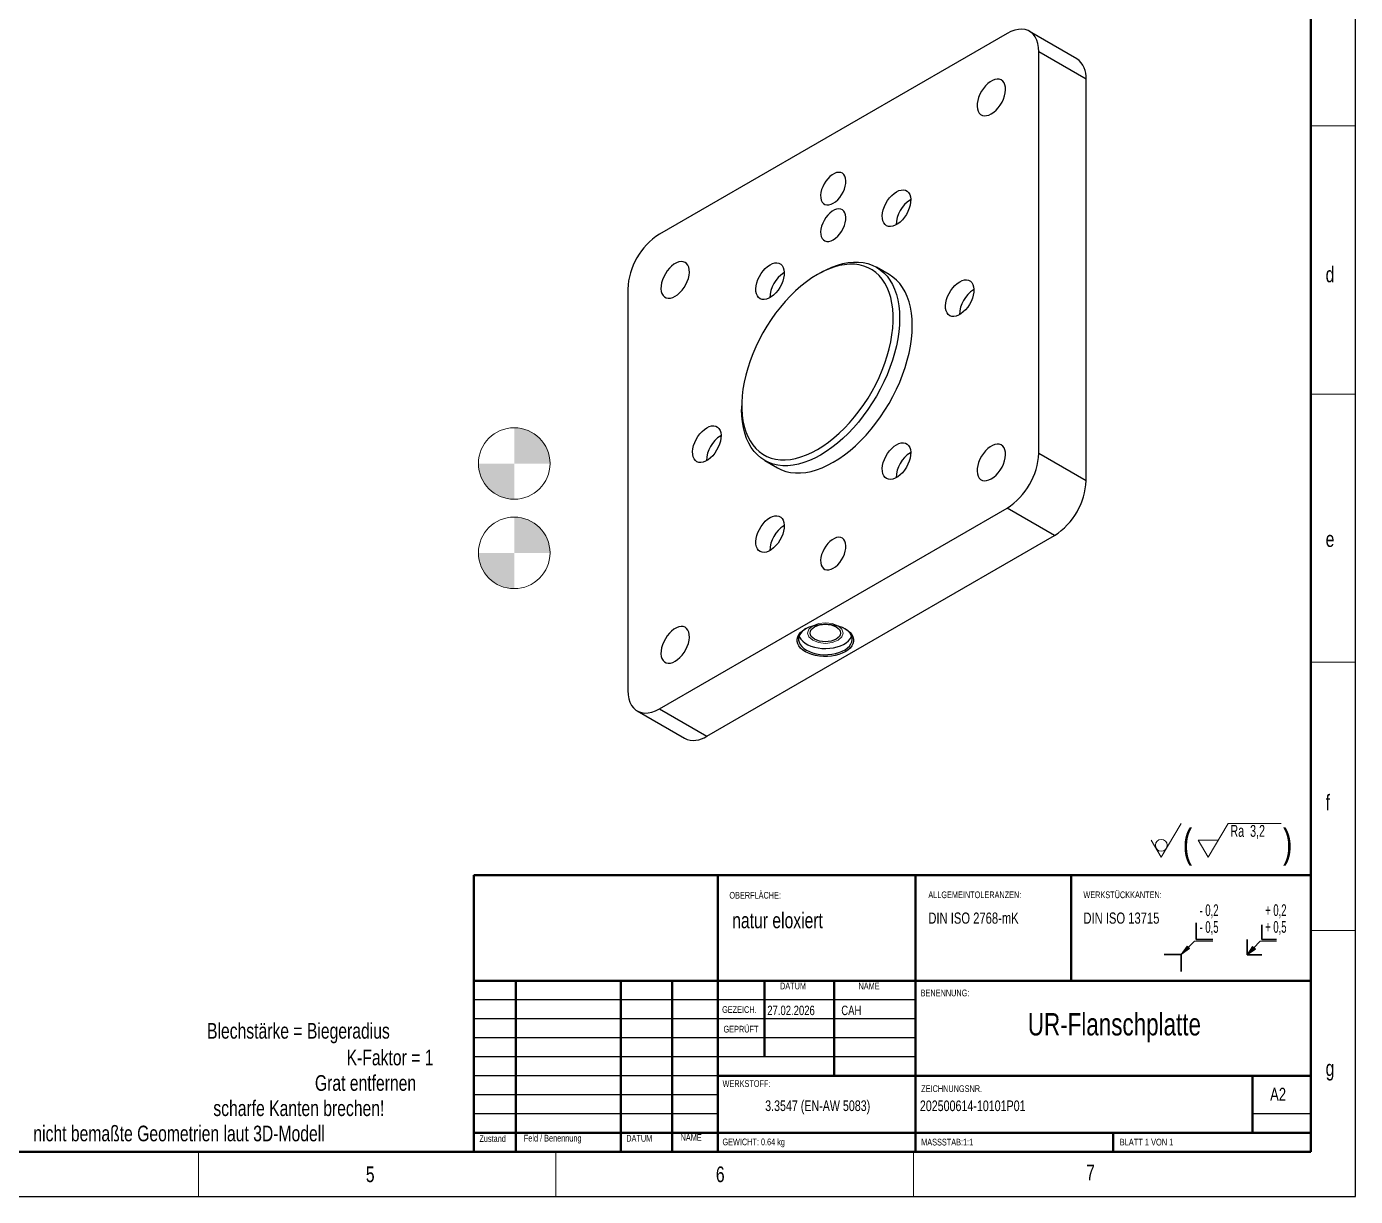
# Model space of a CAD drawing. Header units: millimetres. Extents: x 0 to 594, y 0 to 421.
# Drawn here: x 296.7 to 594, y 0 to 261.7 of the extents above; entities that cross this region are included whole.
import ezdxf

# ---------------------------------------------------------------- set-up
doc = ezdxf.new("R2010")
doc.units = ezdxf.units.MM
doc.header["$PDSIZE"] = -1
doc.styles.add('SLDTEXTSTYLE0', font='TXT', dxfattribs={"width": 0.605})
doc.styles.add('SLDTEXTSTYLE1', font='TXT', dxfattribs={"width": 0.75})
doc.styles.add('SLDTEXTSTYLE2', font='TXT', dxfattribs={"width": 0.678571})
doc.styles.add('SLDTEXTSTYLE3', font='TXT', dxfattribs={"width": 0.692308})

# ---------------------------------------------------------------- blocks, each defined once
blk = doc.blocks.new('SW_NOTE_0')
at = {"color": 0, "linetype": 'Continuous', "lineweight": 0, "insert": (0, 4.51), "char_height": 3.5, "attachment_point": 1, "style": 'SLDTEXTSTYLE0'}
blk.add_mtext('+ 0,5', dxfattribs=at)
blk = doc.blocks.new('SW_NOTE_0_1')
at = {"color": 0, "linetype": 'Continuous', "lineweight": 0, "insert": (0, 4.51), "char_height": 3.5, "attachment_point": 1, "style": 'SLDTEXTSTYLE0'}
blk.add_mtext('+ 0,2', dxfattribs=at)
blk = doc.blocks.new('SW_NOTE_0_2')
at = {"color": 0, "linetype": 'Continuous', "lineweight": 0, "insert": (0, 4.51), "char_height": 3.5, "attachment_point": 1, "style": 'SLDTEXTSTYLE0'}
blk.add_mtext('- 0,2', dxfattribs=at)
blk = doc.blocks.new('SW_NOTE_0_3')
at = {"color": 0, "linetype": 'Continuous', "lineweight": 0, "insert": (0, 4.51), "char_height": 3.5, "attachment_point": 1, "style": 'SLDTEXTSTYLE0'}
blk.add_mtext('- 0,5', dxfattribs=at)
blk = doc.blocks.new('Block3')
at = {"linetype": 'Continuous'}
for points in [[(735.45, 277.8), (737.92, 279.57), (737.22, 280.27)], [(755.16, 277.71), (757.62, 279.47), (756.78, 280.26)]]:
    blk.add_hatch(color=7, dxfattribs=at).paths.add_polyline_path(points, flags=0)
at = {"color": 7, "linetype": 'Continuous', "lineweight": 35}
for p, q in [((739.95, 287.3), (739.95, 282.3)), ((759.52, 286.66), (759.52, 282.3)), ((739.95, 282.3), (744.95, 282.3)), ((755.16, 277.71), (755.16, 282.3)), ((759.52, 282.3), (763.89, 282.3)), ((730.45, 277.8), (735.45, 277.8)), ((735.45, 277.8), (735.45, 272.8)), ((759.52, 277.71), (755.16, 277.71))]:
    blk.add_line(p, q, dxfattribs=at)
at = {"color": 7, "linetype": 'Continuous', "lineweight": 18}
for p, q in [((735.45, 277.8), (739.45, 281.8)), ((739.45, 281.8), (744.95, 281.8)), ((755.16, 277.71), (759.02, 281.8)), ((759.02, 281.8), (763.89, 281.8)), ((735.45, 277.8), (737.22, 280.27)), ((735.45, 277.8), (737.92, 279.57)), ((737.22, 280.27), (737.92, 279.57)), ((755.16, 277.71), (756.78, 280.26)), ((755.16, 277.71), (757.62, 279.47)), ((756.78, 280.26), (757.62, 279.47))]:
    blk.add_line(p, q, dxfattribs=at)
at = {"color": 7, "linetype": 'Continuous', "lineweight": 0}
for p in [(737.57, 279.92), (757.2, 279.87)]:
    blk.add_point(p, dxfattribs=at)
for name, p in [('SW_NOTE_0_2', (740.95, 288.28)), ('SW_NOTE_0_1', (760.52, 288.3)), ('SW_NOTE_0_3', (740.95, 283.27)), ('SW_NOTE_0', (760.52, 283.3))]:
    blk.add_blockref(name, p, dxfattribs=at)
blk = doc.blocks.new('SW_NOTE_0_4')
at = {"color": 0, "linetype": 'Continuous', "lineweight": 0}
for p, q in [((-4.81, 1.87), (-0.35, 9.43)), ((5.71, 1.87), (10.17, 9.43)), ((10.17, 9.43), (22.04, 9.43)), ((-4.81, 1.87), (-7.04, 5.65)), ((5.71, 1.87), (3.48, 5.65)), ((7.94, 5.65), (3.48, 5.65))]:
    blk.add_line(p, q, dxfattribs=at)
blk.add_circle((-4.81, 4.52), 1.32, dxfattribs=at)
at = {"color": 0, "linetype": 'Continuous', "lineweight": 0, "attachment_point": 1}
for s, insert, char_height, style in [('Ra  3,2', (10.66, 9.06), 2.646, 'SLDTEXTSTYLE2'), ('(', (0, 8.19), 6.35, 'SLDTEXTSTYLE1'), (')', (22.41, 8.19), 6.35, 'SLDTEXTSTYLE1')]:
    blk.add_mtext(s, dxfattribs=dict(at, insert=insert, char_height=char_height, style=style))
blk = doc.blocks.new('SW_NOTE_0_5')
at = {"color": 0, "linetype": 'Continuous', "lineweight": 0, "attachment_point": 1, "style": 'SLDTEXTSTYLE1'}
for s, insert, char_height in [('ALLGEMEINTOLERANZEN:', (0, 1.93), 1.5), ('DIN ISO 2768-mK', (0, -2.78), 2.5)]:
    blk.add_mtext(s, dxfattribs=dict(at, insert=insert, char_height=char_height))
blk = doc.blocks.new('SW_NOTE_0_6')
at = {"color": 0, "linetype": 'Continuous', "lineweight": 0, "attachment_point": 1, "style": 'SLDTEXTSTYLE1'}
for s, insert, char_height in [('WERKSTÜCKKANTEN:', (0, 1.93), 1.5), ('DIN ISO 13715', (0, -2.78), 2.5)]:
    blk.add_mtext(s, dxfattribs=dict(at, insert=insert, char_height=char_height))
blk = doc.blocks.new('SW_DOWELSYMBOL_6')
at = {"linetype": 'Continuous', "lineweight": 0}
h = blk.add_hatch(color=0, dxfattribs=at)
edge = h.paths.add_edge_path(flags=0)
edge.add_arc((0, 0), 8, 0, 90)
edge.add_line((0, 8), (0, 0))
edge.add_line((0, 0), (8, 0))
h = blk.add_hatch(color=0, dxfattribs=at)
edge = h.paths.add_edge_path(flags=0)
edge.add_arc((0, 0), 8, 180, 270)
edge.add_line((0, -8), (0, 0))
edge.add_line((0, 0), (-8, 0))
at = {"color": 0, "linetype": 'Continuous', "lineweight": 0}
blk.add_circle((0, 0), 8, dxfattribs=at)
blk = doc.blocks.new('SW_DOWELSYMBOL_8')
at = {"linetype": 'Continuous', "lineweight": 0}
h = blk.add_hatch(color=0, dxfattribs=at)
edge = h.paths.add_edge_path(flags=0)
edge.add_arc((0, 0), 8, 0, 90)
edge.add_line((0, 8), (0, 0))
edge.add_line((0, 0), (8, 0))
h = blk.add_hatch(color=0, dxfattribs=at)
edge = h.paths.add_edge_path(flags=0)
edge.add_arc((0, 0), 8, 180, 270)
edge.add_line((0, -8), (0, 0))
edge.add_line((0, 0), (-8, 0))
at = {"color": 0, "linetype": 'Continuous', "lineweight": 0}
blk.add_circle((0, 0), 8, dxfattribs=at)

msp = doc.modelspace()

# ---------------------------------------------------------------- linework, layer by layer
at = {"color": 7, "linetype": 'Continuous', "lineweight": 25}
for p, q in [((593.9620406, 0.0000794), (593.9620406, 420.5000794)), ((516.0613389, 260.1630701), (438.279593, 215.2606239)), ((531.6675343, 254.5350897), (521.0609326, 260.6581506)), ((523.1324067, 166.2602132), (523.1324067, 256.0797025)), ((533.7390084, 249.9566417), (523.1324067, 256.0797025)), ((533.7390084, 160.1371524), (533.7390084, 249.9566417)), ((494.4238714, 222.9649146), (494.4938021, 223.0043973)), ((466.1396002, 206.6367524), (466.2095309, 206.676235)), ((474.3391686, 206.66096), (473.6321767, 206.2526896)), ((489.6569511, 206.2662646), (486.828524, 207.8990808)), ((431.2085252, 203.0131752), (431.2085252, 113.1936859)), ((508.566007, 202.8431923), (508.6359378, 202.8826749)), ((456.682047, 176.8910223), (456.682047, 176.0746141)), ((451.9974645, 170.1868678), (452.0673953, 170.2263505)), ((461.8555537, 164.6399401), (464.6839808, 163.0071239)), ((494.4238714, 166.3933077), (494.4938021, 166.4327904)), ((523.1324067, 166.2602132), (533.7390084, 160.1371524)), ((438.279593, 109.1103184), (516.0613389, 154.0127645)), ((526.6679406, 147.8897037), (516.0613389, 154.0127645)), ((466.1396002, 150.0651455), (466.2095309, 150.1046281)), ((448.8861947, 102.9872575), (526.6679406, 147.8897037)), ((433.2799993, 108.6152379), (443.886601, 102.492177)), ((438.279593, 109.1103184), (448.8861947, 102.9872575)), ((495.5620406, 44.0000794), (396.7620406, 44.0000794)), ((495.5620406, 39.7500794), (396.7620406, 39.7500794)), ((495.5620406, 35.5000794), (396.7620406, 35.5000794)), ((495.5620406, 31.2500794), (396.7620406, 31.2500794)), ((451.3620406, 27.0000794), (396.7620406, 27.0000794)), ((451.3620406, 22.7500074), (396.7620406, 22.7500074)), ((451.3620406, 18.5000794), (396.7620406, 18.5000794)), ((583.9620406, 18.5000794), (570.9620406, 18.5000794)), ((0.0001678, 0.0000794), (593.9620406, 0.0000794))]:
    msp.add_line(p, q, dxfattribs=at)
at = {"color": 7, "linetype": 'Continuous', "lineweight": 50}
for p, q in [((583.9620406, 10.0000794), (583.9620406, 410.5000794)), ((396.7620406, 71.8743981), (583.9620406, 71.8743981)), ((396.7620406, 71.8743981), (396.7620406, 10.0000794)), ((451.3620406, 10.0000794), (451.3620406, 71.8743981)), ((495.5620406, 71.8743981), (495.5620406, 10.0000794)), ((530.3931529, 71.8743981), (530.3931529, 48.2500794)), ((583.9620406, 71.8743981), (583.9620406, 10.0000794)), ((583.9620406, 48.2500794), (396.7620406, 48.2500794)), ((406.1635175, 48.2500794), (406.1635175, 10.0000794)), ((429.6547526, 48.2500794), (429.6547526, 10.0000794)), ((441.1609668, 48.2500794), (441.1609668, 10.0000794)), ((461.7620406, 31.2500794), (461.7620406, 48.2500794)), ((477.3620406, 48.2500794), (477.3620406, 27.0000794)), ((451.3620406, 27.0000794), (583.9620406, 27.0000794)), ((570.9620406, 14.2500794), (570.9620406, 27.0000794)), ((396.7620406, 14.2500794), (583.9620406, 14.2500794)), ((539.7620406, 10.0000794), (539.7620406, 14.2500794)), ((25.0001678, 10.0000794), (583.9620406, 10.0000794))]:
    msp.add_line(p, q, dxfattribs=at)
at = {"color": 7, "linetype": 'Continuous', "lineweight": 18}
for p, q in [((583.9620406, 239.5000794), (593.9620406, 239.5000794)), ((583.9620406, 179.5000794), (593.9620406, 179.5000794)), ((583.9620406, 119.5000794), (593.9620406, 119.5000794)), ((583.9620406, 59.5000794), (593.9620406, 59.5000794)), ((335.1819244, 10.0000794), (335.1819244, 0.0000794)), ((415.1437488, 10.0000794), (415.1437488, 0.0000794)), ((495.1055731, 10.0000794), (495.1055731, 0.0000794))]:
    msp.add_line(p, q, dxfattribs=at)
at = {"color": 7, "linetype": 'Continuous', "lineweight": 25, "flags": 128}
for points in [[(523.1324067, 256.0797025), (523.0808507, 257.034171), (522.9269343, 257.9151959), (522.6729022, 258.7099298), (522.3224585, 259.4067837), (521.8807136, 259.995596), (521.3541092, 260.4677803), (520.7503242, 260.8164513), (520.0781633, 261.0365244), (519.347428, 261.1247906), (518.5687741, 261.0799627), (517.7535562, 260.9026944), (516.913662, 260.5955707), (516.0613389, 260.1630701)], [(512.525805, 242.199504), (513.0635623, 242.562798), (513.5858493, 243.0213476), (514.0776408, 243.5619609), (514.5247888, 244.1690856), (514.9144297, 244.8252558), (515.2353541, 245.5115947), (515.4783298, 246.2083575), (515.6363667, 246.8954997), (515.7049185, 247.5532533), (515.6820129, 248.1626962), (515.5683089, 248.7062956), (515.3670777, 249.1684132), (515.0841082, 249.5357548), (514.727541, 249.7977525), (514.3076339, 249.9468692), (513.8364668, 249.9788152), (513.3275943, 249.8926712), (512.7956558, 249.6909156), (512.2559542, 249.3793525), (511.7240157, 248.966945), (511.2151433, 248.4655573), (510.7439761, 247.8896134), (510.324069, 247.2556822), (509.9675018, 246.5820008), (509.6845323, 245.8879496), (509.4833011, 245.1934953), (509.3695971, 244.5186161), (509.3466916, 243.8827271), (509.4152433, 243.3041215), (509.5732802, 242.7994449), (509.8162559, 242.3832159), (510.1371804, 242.0674085), (510.5268212, 241.8611081), (510.9739692, 241.7702494), (511.4657607, 241.7974464), (511.9880477, 241.9419166), (512.525805, 242.199504)], [(477.1704659, 222.1975716), (477.6755011, 222.5416107), (478.164304, 222.9795694), (478.6211642, 223.4973712), (479.0313977, 224.0783735), (479.3818193, 224.7039025), (479.6611662, 225.3538531), (479.86046, 226.0073354), (479.9732951, 226.6433459), (479.996045, 227.2414428), (479.9279785, 227.7824026), (479.7712832, 228.2488386), (479.5309956, 228.625759), (479.2148385, 228.9010494), (478.8329737, 229.0658617), (478.3976745, 229.1148986), (477.9229318, 229.0465842), (477.4240042, 228.863114), (476.9169277, 228.5703849), (476.4180001, 228.1778056), (475.9432574, 227.6979938), (475.5079582, 227.1463711), (475.1260934, 226.5406671), (474.8099363, 225.9003495), (474.5696487, 225.2459989), (474.4129534, 224.5986464), (474.3448869, 223.9790986), (474.3676368, 223.4072682), (474.4804719, 222.9015343), (474.6797657, 222.4781517), (474.9591126, 222.1507282), (475.3095342, 221.9297874), (475.7197677, 221.8224306), (476.1766279, 221.8321084), (476.6654308, 221.9585096), (477.1704659, 222.1975716)], [(491.3126016, 224.7610124), (491.8503589, 225.0185997), (492.3726459, 225.16307), (492.8644374, 225.190267), (493.3115854, 225.0994083), (493.7012262, 224.8931079), (494.0221507, 224.5773005), (494.2651264, 224.1610715), (494.4231633, 223.6563948), (494.491715, 223.0777893), (494.4688094, 222.4419002), (494.3551055, 221.7670211), (494.1538743, 221.0725668), (493.8709048, 220.3785156), (493.5143376, 219.7048342), (493.0944304, 219.070903), (492.6232633, 218.4949591), (492.1143909, 217.9935714), (491.5824524, 217.5811639), (491.0427508, 217.2696008), (490.5108123, 217.0678452), (490.0019398, 216.9817012), (489.5307727, 217.0136471), (489.1108656, 217.1627639), (488.7542984, 217.4247616), (488.4713289, 217.7921032), (488.2700977, 218.2542208), (488.1563937, 218.7978202), (488.1334881, 219.407263), (488.2020398, 220.0650167), (488.3600768, 220.7521589), (488.6030524, 221.4489217), (488.9239769, 222.1352606), (489.3136178, 222.7914308), (489.7607658, 223.3985555), (490.2525572, 223.9391688), (490.7748443, 224.3977184), (491.3126016, 224.7610124)], [(477.1704659, 214.0321634), (477.6755011, 214.3762026), (478.164304, 214.8141613), (478.6211642, 215.3319631), (479.0313977, 215.9129654), (479.3818193, 216.5384943), (479.6611662, 217.188445), (479.86046, 217.8419272), (479.9732951, 218.4779378), (479.996045, 219.0760346), (479.9279785, 219.6169945), (479.7712832, 220.0834305), (479.5309956, 220.4603509), (479.2148385, 220.7356413), (478.8329737, 220.9004536), (478.3976745, 220.9494905), (477.9229318, 220.881176), (477.4240042, 220.6977058), (476.9169277, 220.4049768), (476.4180001, 220.0123975), (475.9432574, 219.5325857), (475.5079582, 218.980963), (475.1260934, 218.3752589), (474.8099363, 217.7349414), (474.5696487, 217.0805907), (474.4129534, 216.4332383), (474.3448869, 215.8136905), (474.3676368, 215.2418601), (474.4804719, 214.7361262), (474.6797657, 214.3127436), (474.9591126, 213.9853201), (475.3095342, 213.7643793), (475.7197677, 213.6570225), (476.1766279, 213.6667003), (476.6654308, 213.7931014), (477.1704659, 214.0321634)], [(441.8151269, 201.3790984), (442.3528842, 201.7423924), (442.8751712, 202.200942), (443.3669627, 202.7415553), (443.8141107, 203.34868), (444.2037515, 204.0048502), (444.524676, 204.6911891), (444.7676517, 205.3879519), (444.9256886, 206.0750941), (444.9942403, 206.7328478), (444.9713347, 207.3422906), (444.8576308, 207.88589), (444.6563996, 208.3480076), (444.3734301, 208.7153492), (444.0168629, 208.9773469), (443.5969557, 209.1264637), (443.1257886, 209.1584096), (442.6169162, 209.0722656), (442.0849777, 208.87051), (441.5452761, 208.5589469), (441.0133376, 208.1465394), (440.5044651, 207.6451517), (440.033298, 207.0692078), (439.6133909, 206.4352766), (439.2568237, 205.7615952), (438.9738542, 205.067544), (438.772623, 204.3730897), (438.658919, 203.6982106), (438.6360134, 203.0623215), (438.7045652, 202.483716), (438.8626021, 201.9790393), (439.1055778, 201.5628103), (439.4265022, 201.2470029), (439.8161431, 201.0407025), (440.2632911, 200.9498438), (440.7550826, 200.9770408), (441.2773696, 201.1215111), (441.8151269, 201.3790984)], [(473.634932, 167.1011485), (474.8724132, 167.8677559), (476.1032919, 168.7347226), (477.3210008, 169.6974229), (478.519043, 170.7507204), (479.6910263, 171.8889953), (480.8306977, 173.1061744), (481.9319766, 174.3957636), (482.9889871, 175.7508823), (483.9960898, 177.1643003), (484.9479112, 178.6284766), (485.8393729, 180.135599), (486.6657187, 181.6776264), (487.4225396, 183.2463314), (488.1057976, 184.8333444), (488.7118473, 186.4301979), (489.2374551, 188.028372), (489.6798168, 189.6193397), (490.036572, 191.1946126), (490.3058174, 192.7457859), (490.4861163, 194.2645835), (490.576507, 195.7429017), (490.576507, 197.1728533), (490.4861163, 198.5468088), (490.3058174, 199.8574375), (490.036572, 201.0977467), (489.6798168, 202.2611188), (489.2374551, 203.3413467), (488.7118473, 204.3326669), (488.1057976, 205.2297903), (487.4225396, 206.0279303), (486.6657187, 206.7228286), (485.8393729, 207.3107775), (484.9479112, 207.7886401), (483.9960898, 208.1538668), (482.9889871, 208.4045089), (481.9319766, 208.5392291), (480.8306977, 208.5573087), (479.6910263, 208.4586512), (478.519043, 208.243783), (477.3210008, 207.9138505), (476.1032919, 207.470614), (474.8724132, 206.9164384), (473.634932, 206.2542805), (472.3974509, 205.4876731), (471.1665722, 204.6207064), (469.9488633, 203.6580061), (468.7508211, 202.6047086), (467.5788378, 201.4664337), (466.4391664, 200.2492546), (465.3378875, 198.9596654), (464.2808769, 197.6045467), (463.2737743, 196.1911287), (462.3219529, 194.7269524), (461.4304912, 193.21983), (460.6041454, 191.6778026), (459.8473245, 190.1090975), (459.1640665, 188.5220846), (458.5580168, 186.9252311), (458.032409, 185.327057), (457.5900473, 183.7360893), (457.2332921, 182.1608163), (456.9640467, 180.6096431), (456.7837477, 179.0908455), (456.6933571, 177.6125273), (456.6933571, 176.1825757), (456.7837477, 174.8086202), (456.9640467, 173.4979915), (457.2332921, 172.2576823), (457.5900473, 171.0943102), (458.032409, 170.0140823), (458.5580168, 169.0227621), (459.1640665, 168.1256387), (459.8473245, 167.3274987), (460.6041454, 166.6326004), (461.4304912, 166.0446515), (462.3219529, 165.5667889), (463.2737743, 165.2015622), (464.2808769, 164.9509201), (465.3378875, 164.8161999), (466.4391664, 164.7981203), (467.5788378, 164.8967778), (468.7508211, 165.111646), (469.9488633, 165.4415785), (471.1665722, 165.884815), (472.3974509, 166.4389906), (473.634932, 167.1011485)], [(463.0283303, 208.4328502), (463.5660876, 208.6904375), (464.0883747, 208.8349077), (464.5801661, 208.8621047), (465.0273141, 208.7712461), (465.416955, 208.5649456), (465.7378794, 208.2491383), (465.9808551, 207.8329092), (466.138892, 207.3282326), (466.2074438, 206.7496271), (466.1845382, 206.113738), (466.0708342, 205.4388588), (465.869603, 204.7444046), (465.5866335, 204.0503534), (465.2300663, 203.3766719), (464.8101592, 202.7427407), (464.3389921, 202.1667968), (463.8301196, 201.6654091), (463.2981811, 201.2530016), (462.7584795, 200.9414385), (462.226541, 200.7396829), (461.7176686, 200.653539), (461.2465015, 200.6854849), (460.8265943, 200.8346016), (460.4700271, 201.0965994), (460.1870576, 201.463941), (459.9858264, 201.9260586), (459.8721225, 202.469658), (459.8492169, 203.0791008), (459.9177686, 203.7368545), (460.0758055, 204.4239966), (460.3187812, 205.1207595), (460.6397057, 205.8070983), (461.0293465, 206.4632685), (461.4764945, 207.0703932), (461.968286, 207.6110066), (462.490573, 208.0695561), (463.0283303, 208.4328502)], [(474.3391686, 206.66096), (474.3420388, 206.6626172), (475.6018882, 207.3379535), (476.8553177, 207.9059298), (478.0959401, 208.3636519), (479.3174335, 208.7087873), (480.5135734, 208.9395773), (481.6782646, 209.0548458), (482.805572, 209.0540055), (483.8897513, 208.9370606), (484.9252775, 208.7046071), (485.9068741, 208.3578295), (486.8295388, 207.8984948), (487.6885702, 207.3289438), (488.4795906, 206.6520788), (489.1985694, 205.8713489), (489.8418426, 204.9907325), (490.4061325, 204.014717), (490.8885633, 202.948276), (491.2866769, 201.7968439), (491.5984445, 200.5662881), (491.8222774, 199.2628791), (491.957035, 197.8932589), (492.0020307, 196.4644067), (491.957035, 194.9836037), (491.8222774, 193.4583957), (491.5984445, 191.8965548), (491.2866769, 190.3060397), (490.8885633, 188.6949554), (490.4061325, 187.0715116), (489.8418426, 185.443981), (489.1985694, 183.820657), (488.4795906, 182.2098119), (487.6885702, 180.6196541), (486.8295388, 179.0582867), (485.9068741, 177.5336659), (484.9252775, 176.0535611), (483.8897513, 174.6255144), (482.805572, 173.2568028), (481.6782646, 171.954401), (480.5135734, 170.7249457), (479.3174335, 169.574702), (478.0959401, 168.5095311), (476.8553177, 167.5348611), (475.6018882, 166.6556585), (474.3420388, 165.8764037), (474.3420388, 165.8764037)], [(464.6839808, 163.0071239), (465.6056307, 162.5483752), (466.5872272, 162.2015975), (467.6227535, 161.969144), (468.7069327, 161.8521991), (469.8342402, 161.8513588), (470.9989314, 161.9666274), (472.1950713, 162.1974174), (473.4165647, 162.5425528), (474.6571871, 163.0002748), (475.9106166, 163.5682512), (477.1704659, 164.2435874), (478.4303153, 165.0228423), (479.6837448, 165.9020449), (480.9243672, 166.8767149), (482.1458606, 167.9418858), (483.3420005, 169.0921295), (484.5066917, 170.3215848), (485.6339992, 171.6239866), (486.7181784, 172.9926982), (487.7537047, 174.4207449), (488.7353012, 175.9008497), (489.6579659, 177.4254704), (490.5169973, 178.9868379), (491.3080177, 180.5769957), (492.0269965, 182.1878408), (492.6702698, 183.8111647), (493.2345596, 185.4386954), (493.7169905, 187.0621392), (494.1151041, 188.6732235), (494.4268716, 190.2637385), (494.6507046, 191.8255795), (494.7854622, 193.3507875), (494.8304578, 194.8315905), (494.7854622, 196.2604427), (494.6507046, 197.6300629), (494.4268716, 198.9334718), (494.1151041, 200.1640277), (493.7169905, 201.3154598), (493.2345596, 202.3819008), (492.6702698, 203.3579163), (492.0269965, 204.2385327), (491.3080177, 205.0192626), (490.5169973, 205.6961276), (489.6579659, 206.2656786), (489.6569511, 206.2662646)], [(505.4547372, 204.6392901), (505.9924945, 204.8968774), (506.5147815, 205.0413476), (507.006573, 205.0685446), (507.453721, 204.977686), (507.8433618, 204.7713855), (508.1642863, 204.4555782), (508.407262, 204.0393491), (508.5652989, 203.5346725), (508.6338506, 202.956067), (508.6109451, 202.3201779), (508.4972411, 201.6452987), (508.2960099, 200.9508445), (508.0130404, 200.2567933), (507.6564732, 199.5831118), (507.2365661, 198.9491806), (506.7653989, 198.3732367), (506.2565265, 197.871849), (505.724588, 197.4594415), (505.1848864, 197.1478784), (504.6529479, 196.9461228), (504.1440755, 196.8599789), (503.6729083, 196.8919248), (503.2530012, 197.0410415), (502.896434, 197.3030393), (502.6134645, 197.6703809), (502.4122333, 198.1324985), (502.2985293, 198.6760979), (502.2756238, 199.2855407), (502.3441755, 199.9432944), (502.5022124, 200.6304366), (502.7451881, 201.3271994), (503.0661125, 202.0135382), (503.4557534, 202.6697084), (503.9029014, 203.2768331), (504.3946929, 203.8174465), (504.9169799, 204.275996), (505.4547372, 204.6392901)], [(474.3420388, 165.8764037), (473.0821894, 165.2010674), (471.8287599, 164.6330911), (470.5881375, 164.175369), (469.3666442, 163.8302336), (468.1705043, 163.5994436), (467.0058131, 163.4841751), (465.8785056, 163.4850154), (464.7943264, 163.6019602), (463.7588001, 163.8344138), (462.7772036, 164.1811914), (461.8545388, 164.640526), (460.9955075, 165.210077), (460.204487, 165.8869421), (459.4855083, 166.667672), (458.842235, 167.5482884), (458.2779452, 168.5243039), (457.7955143, 169.5907448), (457.3974007, 170.742177), (457.0856331, 171.9727328), (456.8618002, 173.2761418), (456.7270426, 174.645762), (456.682047, 176.0746141)], [(448.8861947, 171.9829656), (449.423952, 172.2405529), (449.946239, 172.3850232), (450.4380305, 172.4122202), (450.8851785, 172.3213615), (451.2748193, 172.1150611), (451.5957438, 171.7992537), (451.8387195, 171.3830247), (451.9967564, 170.878348), (452.0653081, 170.2997425), (452.0424026, 169.6638534), (451.9286986, 168.9889743), (451.7274674, 168.29452), (451.4444979, 167.6004688), (451.0879307, 166.9267873), (450.6680236, 166.2928561), (450.1968564, 165.7169123), (449.687984, 165.2155246), (449.1560455, 164.8031171), (448.6163439, 164.491554), (448.0844054, 164.2897984), (447.575533, 164.2036544), (447.1043658, 164.2356003), (446.6844587, 164.3847171), (446.3278915, 164.6467148), (446.044922, 165.0140564), (445.8436908, 165.476174), (445.7299868, 166.0197734), (445.7070813, 166.6292162), (445.775633, 167.2869699), (445.9336699, 167.9741121), (446.1766456, 168.6708749), (446.4975701, 169.3572138), (446.8872109, 170.013384), (447.3343589, 170.6205087), (447.8261504, 171.161122), (448.3484374, 171.6196716), (448.8861947, 171.9829656)], [(491.3126016, 168.1894055), (491.8503589, 168.4469928), (492.3726459, 168.5914631), (492.8644374, 168.6186601), (493.3115854, 168.5278014), (493.7012262, 168.321501), (494.0221507, 168.0056936), (494.2651264, 167.5894646), (494.4231633, 167.0847879), (494.491715, 166.5061824), (494.4688094, 165.8702933), (494.3551055, 165.1954142), (494.1538743, 164.5009599), (493.8709048, 163.8069087), (493.5143376, 163.1332272), (493.0944304, 162.499296), (492.6232633, 161.9233522), (492.1143909, 161.4219645), (491.5824524, 161.009557), (491.0427508, 160.6979939), (490.5108123, 160.4962383), (490.0019398, 160.4100943), (489.5307727, 160.4420402), (489.1108656, 160.591157), (488.7542984, 160.8531547), (488.4713289, 161.2204963), (488.2700977, 161.6826139), (488.1563937, 162.2262133), (488.1334881, 162.8356561), (488.2020398, 163.4934098), (488.3600768, 164.180552), (488.6030524, 164.8773148), (488.9239769, 165.5636537), (489.3136178, 166.2198239), (489.7607658, 166.8269486), (490.2525572, 167.3675619), (490.7748443, 167.8261115), (491.3126016, 168.1894055)], [(512.525805, 160.5454228), (513.0635623, 160.9087168), (513.5858493, 161.3672664), (514.0776408, 161.9078797), (514.5247888, 162.5150044), (514.9144297, 163.1711746), (515.2353541, 163.8575135), (515.4783298, 164.5542763), (515.6363667, 165.2414185), (515.7049185, 165.8991722), (515.6820129, 166.508615), (515.5683089, 167.0522144), (515.3670777, 167.514332), (515.0841082, 167.8816736), (514.727541, 168.1436713), (514.3076339, 168.2927881), (513.8364668, 168.324734), (513.3275943, 168.23859), (512.7956558, 168.0368344), (512.2559542, 167.7252713), (511.7240157, 167.3128638), (511.2151433, 166.8114761), (510.7439761, 166.2355322), (510.324069, 165.601601), (509.9675018, 164.9279196), (509.6845323, 164.2338684), (509.4833011, 163.5394141), (509.3695971, 162.864535), (509.3466916, 162.2286459), (509.4152433, 161.6500404), (509.5732802, 161.1453637), (509.8162559, 160.7291347), (510.1371804, 160.4133273), (510.5268212, 160.2070269), (510.9739692, 160.1161682), (511.4657607, 160.1433652), (511.9880477, 160.2878355), (512.525805, 160.5454228)], [(463.0283303, 151.8612433), (463.5660876, 152.1188306), (464.0883747, 152.2633008), (464.5801661, 152.2904978), (465.0273141, 152.1996392), (465.416955, 151.9933387), (465.7378794, 151.6775314), (465.9808551, 151.2613023), (466.138892, 150.7566257), (466.2074438, 150.1780202), (466.1845382, 149.5421311), (466.0708342, 148.8672519), (465.869603, 148.1727977), (465.5866335, 147.4787465), (465.2300663, 146.805065), (464.8101592, 146.1711338), (464.3389921, 145.5951899), (463.8301196, 145.0938022), (463.2981811, 144.6813947), (462.7584795, 144.3698316), (462.226541, 144.168076), (461.7176686, 144.0819321), (461.2465015, 144.113878), (460.8265943, 144.2629947), (460.4700271, 144.5249925), (460.1870576, 144.892334), (459.9858264, 145.3544517), (459.8721225, 145.8980511), (459.8492169, 146.5074939), (459.9177686, 147.1652476), (460.0758055, 147.8523897), (460.3187812, 148.5491526), (460.6397057, 149.2354914), (461.0293465, 149.8916616), (461.4764945, 150.4987863), (461.968286, 151.0393997), (462.490573, 151.4979492), (463.0283303, 151.8612433)], [(477.1704659, 140.5434904), (477.6755011, 140.8875296), (478.164304, 141.3254882), (478.6211642, 141.84329), (479.0313977, 142.4242923), (479.3818193, 143.0498213), (479.6611662, 143.6997719), (479.86046, 144.3532542), (479.9732951, 144.9892647), (479.996045, 145.5873616), (479.9279785, 146.1283214), (479.7712832, 146.5947574), (479.5309956, 146.9716778), (479.2148385, 147.2469682), (478.8329737, 147.4117805), (478.3976745, 147.4608174), (477.9229318, 147.392503), (477.4240042, 147.2090328), (476.9169277, 146.9163037), (476.4180001, 146.5237244), (475.9432574, 146.0439126), (475.5079582, 145.4922899), (475.1260934, 144.8865859), (474.8099363, 144.2462683), (474.5696487, 143.5919177), (474.4129534, 142.9445652), (474.3448869, 142.3250174), (474.3676368, 141.753187), (474.4804719, 141.2474532), (474.6797657, 140.8240705), (474.9591126, 140.496647), (475.3095342, 140.2757062), (475.7197677, 140.1683495), (476.1766279, 140.1780272), (476.6654308, 140.3044284), (477.1704659, 140.5434904)], [(470.9479263, 121.8462849), (470.3592892, 122.23845), (469.8733214, 122.6749838), (469.4999157, 123.1469998), (469.2466737, 123.6448891), (469.1187507, 124.1585161), (469.1187507, 124.6774248), (469.2466737, 125.1910518), (469.4999157, 125.6889411), (469.8733214, 126.1609571), (470.3592892, 126.597491), (470.9479263, 126.989656), (471.6272497, 127.329469), (472.3834304, 127.6100122), (473.2010747, 127.8255747), (474.0635377, 127.9717682), (474.9532621, 128.0456166), (475.8521358, 128.0456166), (476.7418603, 127.9717682), (477.6043233, 127.8255747), (478.4219676, 127.6100122), (479.1781483, 127.329469), (479.8574717, 126.989656), (480.4461088, 126.597491), (480.9320766, 126.1609571), (481.3054823, 125.6889411), (481.5587243, 125.1910518), (481.6866473, 124.6774248), (481.6866473, 124.1585161), (481.5587243, 123.6448891), (481.3054823, 123.1469998), (480.9320766, 122.6749838), (480.4461088, 122.23845), (479.8574717, 121.8462849), (479.1781483, 121.5064719), (478.4219676, 121.2259287), (477.6043233, 121.0103662), (476.7418603, 120.8641727), (475.8521358, 120.7903243), (474.9532621, 120.7903243), (474.0635377, 120.8641727), (473.2010747, 121.0103662), (472.3834304, 121.2259287), (471.6272497, 121.5064719), (470.9479263, 121.8462849)], [(477.8068621, 127.4389459), (478.2296957, 127.1415132), (478.5438894, 126.8021748), (478.7373689, 126.4339711), (478.802699, 126.0510521), (478.7373689, 125.6681331), (478.5438894, 125.2999294), (478.2296957, 124.9605909), (477.8068621, 124.6631583), (477.2916378, 124.4190616), (476.7038227, 124.2376815), (476.0660061, 124.1259881), (475.402699, 124.0882739), (474.7393919, 124.1259881), (474.1015753, 124.2376815), (473.5137602, 124.4190616), (472.9985359, 124.6631583), (472.5757023, 124.9605909), (472.2615086, 125.2999294), (472.068029, 125.6681331), (472.002699, 126.0510521), (472.068029, 126.4339711), (472.2615086, 126.8021748), (472.5757023, 127.1415132), (472.9985359, 127.4389459), (473.5137602, 127.6830425), (474.1015753, 127.8644227), (474.7393919, 127.9761161), (475.402699, 128.0138303), (476.0660061, 127.9761161), (476.7038227, 127.8644227), (477.2916378, 127.6830425), (477.8068621, 127.4389459)], [(441.8151269, 119.7250172), (442.3528842, 120.0883112), (442.8751712, 120.5468608), (443.3669627, 121.0874741), (443.8141107, 121.6945988), (444.2037515, 122.350769), (444.524676, 123.0371079), (444.7676517, 123.7338707), (444.9256886, 124.4210129), (444.9942403, 125.0787666), (444.9713347, 125.6882094), (444.8576308, 126.2318088), (444.6563996, 126.6939264), (444.3734301, 127.061268), (444.0168629, 127.3232657), (443.5969557, 127.4723825), (443.1257886, 127.5043284), (442.6169162, 127.4181844), (442.0849777, 127.2164288), (441.5452761, 126.9048657), (441.0133376, 126.4924582), (440.5044651, 125.9910705), (440.033298, 125.4151267), (439.6133909, 124.7811955), (439.2568237, 124.107514), (438.9738542, 123.4134628), (438.772623, 122.7190085), (438.658919, 122.0441294), (438.6360134, 121.4082403), (438.7045652, 120.8296348), (438.8626021, 120.3249581), (439.1055778, 119.9087291), (439.4265022, 119.5929217), (439.8161431, 119.3866213), (440.2632911, 119.2957626), (440.7550826, 119.3229596), (441.2773696, 119.4674299), (441.8151269, 119.7250172)], [(471.0558747, 127.0504985), (470.7214873, 126.8295895), (470.2249078, 126.4130267), (469.838684, 125.9591638), (469.5710475, 125.4776739), (469.4277026, 124.9788193), (469.4117043, 124.473232), (469.5233937, 123.9716879), (469.7603902, 123.4848765), (470.1176428, 123.0231733), (470.5875371, 122.5964188), (471.1600583, 122.2137084)], [(469.5243888, 125.3569924), (469.6264826, 125.1139016), (469.9244019, 124.6383757), (470.3390817, 124.1929586), (470.8616836, 123.7871435), (471.4810694, 123.4295797), (472.1840379, 123.127888), (472.9556066, 122.8884985), (473.7793308, 122.7165134), (474.6376543, 122.6155981), (475.5122833, 122.5879036), (476.3845768, 122.63402), (477.2359433, 122.7529646), (478.0482373, 122.9422022), (478.8041463, 123.1976995), (479.4875594, 123.5140111), (480.0839107, 123.8843953), (480.5804902, 124.3009581), (480.966714, 124.754821), (481.2343504, 125.2363109), (481.2810091, 125.3569924)], [(471.1600583, 122.2137084), (471.823004, 121.8831989), (472.5622447, 121.6119347), (473.3620247, 121.4056972), (474.2052982, 121.268882), (475.0740922, 121.2044051), (475.9498898, 121.2136407), (476.8140251, 121.296392), (477.6480804, 121.4508952), (478.4342792, 121.6738575), (479.1558652, 121.9605267), (479.797459, 122.304793), (480.3453861, 122.699319), (480.7879684, 123.1356959), (481.1157731, 123.6046233), (481.3218134, 124.0961067), (481.4016982, 124.599671), (481.3537247, 125.1045836), (481.1789154, 125.6000832), (480.880996, 126.0756091), (480.4663163, 126.5210262), (479.9437144, 126.9268413), (479.7495233, 127.0504985)], [(431.2085252, 113.1936859), (431.2600812, 112.2392174), (431.4139976, 111.3581925), (431.6680297, 110.5634586), (432.0184734, 109.8666047), (432.4602183, 109.2777925), (432.9868227, 108.8056081), (433.5906077, 108.4569372), (434.2627686, 108.236864), (434.9935039, 108.1485978), (435.7721578, 108.1934257), (436.5873757, 108.370694), (437.4272699, 108.6778178), (438.279593, 109.1103184)]]:
    msp.add_lwpolyline(points, dxfattribs=at)
at = {"color": 7, "linetype": 'Continuous', "lineweight": 18, "flags": 128}
msp.add_lwpolyline([(478.2311261, 124.4182359), (476.9334327, 123.9176749), (475.402699, 123.7419012), (473.8719653, 123.9176749), (472.5742719, 124.4182359), (471.7071809, 125.1673783), (471.402699, 126.0510521), (471.7071809, 126.9347259), (472.5742719, 127.6838683), (473.8719653, 128.1844293), (475.402699, 128.3602029), (476.9334327, 128.1844293), (478.2311261, 127.6838683), (479.0982171, 126.9347259), (479.402699, 126.0510521), (479.0982171, 125.1673783), (478.2311261, 124.4182359)], dxfattribs=at)
at = {"color": 7, "linetype": 'Continuous', "lineweight": 25}
for centre, radius, start, end in [((528.6431624, 250.408909), 5.1158766, 354.928164917, 53.759654689), ((498.0521921, 217.1999606), 6.8117109, 122.185304781, 178.547186173), ((446.5177342, 202.3393651), 15.3240302, 122.520154761, 177.479845093), ((469.7679208, 200.8717984), 6.8117109, 122.185304781, 178.547186173), ((512.1943277, 197.0782383), 6.8117109, 122.185304781, 178.547186173), ((455.6257852, 164.4219138), 6.8117109, 122.185304781, 178.547186173), ((498.0521921, 160.6283537), 6.8117109, 122.185304781, 178.547186173), ((507.8231977, 166.9340234), 15.3240302, 302.520154761, 357.479845093), ((518.4298322, 160.8109436), 15.3239966, 302.520089602, 357.479910252), ((469.7679208, 144.3001914), 6.8117109, 122.185304781, 178.547186173), ((445.9776309, 106.8676701), 4.8494685, 244.457059734, 306.853398695)]:
    msp.add_arc(centre, radius, start, end, dxfattribs=at)

# ---------------------------------------------------------------- block references
at = {"color": 7, "linetype": 'Continuous', "lineweight": 0}
for name, p in [('SW_DOWELSYMBOL_6', (405.8133232, 163.9735758)), ('SW_DOWELSYMBOL_8', (405.8133232, 143.9735758)), ('SW_NOTE_0_4', (555.3403838, 74.0402754)), ('SW_NOTE_0_6', (533.1167178, 66.3006881)), ('SW_NOTE_0_5', (498.4364342, 66.3006884))]:
    msp.add_blockref(name, p, dxfattribs=at)
at = {"color": 7, "linetype": 'Continuous', "xscale": 0.75, "yscale": 0.75, "zscale": 0.75}
msp.add_blockref('Block3', (3.3772929, -154.245845), dxfattribs=at)

# ---------------------------------------------------------------- texts
at = {"color": 7, "linetype": 'Continuous', "lineweight": 0}
for s, insert, char_height, attachment_point, style in [('d', (587.3021911, 208.0249089), 3.5, 1, 'SLDTEXTSTYLE1'), ('e', (587.3021911, 148.8157313), 3.5, 1, 'SLDTEXTSTYLE1'), ('f', (587.3021911, 89.8984789), 3.5, 1, 'SLDTEXTSTYLE1'), ('OBERFLÄCHE:', (453.9381905, 68.1276903), 1.5, 1, 'SLDTEXTSTYLE1'), ('natur eloxiert', (454.5679454, 63.5068704), 3.5, 1, 'SLDTEXTSTYLE1'), ('DATUM', (465.2634317, 47.8360991), 1.5, 1, 'SLDTEXTSTYLE1'), ('NAME', (482.8117198, 47.8360991), 1.5, 1, 'SLDTEXTSTYLE1'), ('BENENNUNG:', (496.7182275, 46.2784137), 1.5, 1, 'SLDTEXTSTYLE1'), ('GEZEICH.', (452.3030849, 42.5605953), 1.5, 1, 'SLDTEXTSTYLE1'), ('27.02.2026', (462.4132694, 42.6828736), 2.11666667, 1, 'SLDTEXTSTYLE1'), ('CAH', (478.9706477, 42.6828736), 2.11666667, 1, 'SLDTEXTSTYLE1'), ('Blechstärke = Biegeradius', (337.1017933, 38.7976644), 3.5, 1, 'SLDTEXTSTYLE1'), ('UR-Flanschplatte', (540.0513142, 41.0197377), 5, 2, 'SLDTEXTSTYLE1'), ('GEPRÜFT', (452.6265745, 38.175612), 1.5, 1, 'SLDTEXTSTYLE1'), ('K-Faktor = 1', (368.3197395, 32.8287592), 3.5, 1, 'SLDTEXTSTYLE1'), ('Grat entfernen', (361.2329658, 27.1317335), 3.5, 1, 'SLDTEXTSTYLE1'), ('g', (587.3021911, 30.4575176), 3.5, 1, 'SLDTEXTSTYLE1'), ('WERKSTOFF:', (452.4079029, 25.9861357), 1.5, 1, 'SLDTEXTSTYLE1'), ('ZEICHNUNGSNR.', (496.8360067, 24.8687173), 1.5, 1, 'SLDTEXTSTYLE1'), ('A2', (574.8830254, 24.3005239), 2.91041667, 1, 'SLDTEXTSTYLE1'), ('scharfe Kanten brechen!', (338.5121372, 21.4829864), 3.5, 1, 'SLDTEXTSTYLE1'), ('3.3547 (EN-AW 5083)', (473.6871964, 21.4856452), 2.38125, 2, 'SLDTEXTSTYLE1'), ('202500614-10101P01', (496.5420599, 21.4638978), 2.38125, 1, 'SLDTEXTSTYLE1'), ('nicht bemaßte Geometrien laut 3D-Modell', (298.2566677, 15.8352884), 3.5, 1, 'SLDTEXTSTYLE1'), ('Zustand', (398.0220964, 13.6984601), 1.5, 1, 'SLDTEXTSTYLE1'), ('Feld / Benennung', (407.959194, 13.7892311), 1.5, 1, 'SLDTEXTSTYLE1'), ('DATUM', (430.8718141, 13.7518978), 1.5, 1, 'SLDTEXTSTYLE1'), ('NAME', (443.021643, 13.9386612), 1.5, 1, 'SLDTEXTSTYLE1'), ('GEWICHT: 0.64 kg', (452.3798517, 12.9493913), 1.4986, 1, 'SLDTEXTSTYLE1'), ('MASSSTAB:1:1', (496.8360067, 12.9001667), 1.5, 1, 'SLDTEXTSTYLE1'), ('BLATT 1 VON 1', (541.240335, 12.9001667), 1.5, 1, 'SLDTEXTSTYLE3'), ('5', (372.6228749, 6.698482), 3.5, 1, 'SLDTEXTSTYLE1'), ('6', (450.9164064, 6.698482), 3.5, 1, 'SLDTEXTSTYLE1'), ('7', (533.7160072, 7.0826401), 3.5, 1, 'SLDTEXTSTYLE1')]:
    msp.add_mtext(s, dxfattribs=dict(at, insert=insert, char_height=char_height, attachment_point=attachment_point, style=style))

doc.saveas('drawing.dxf')
